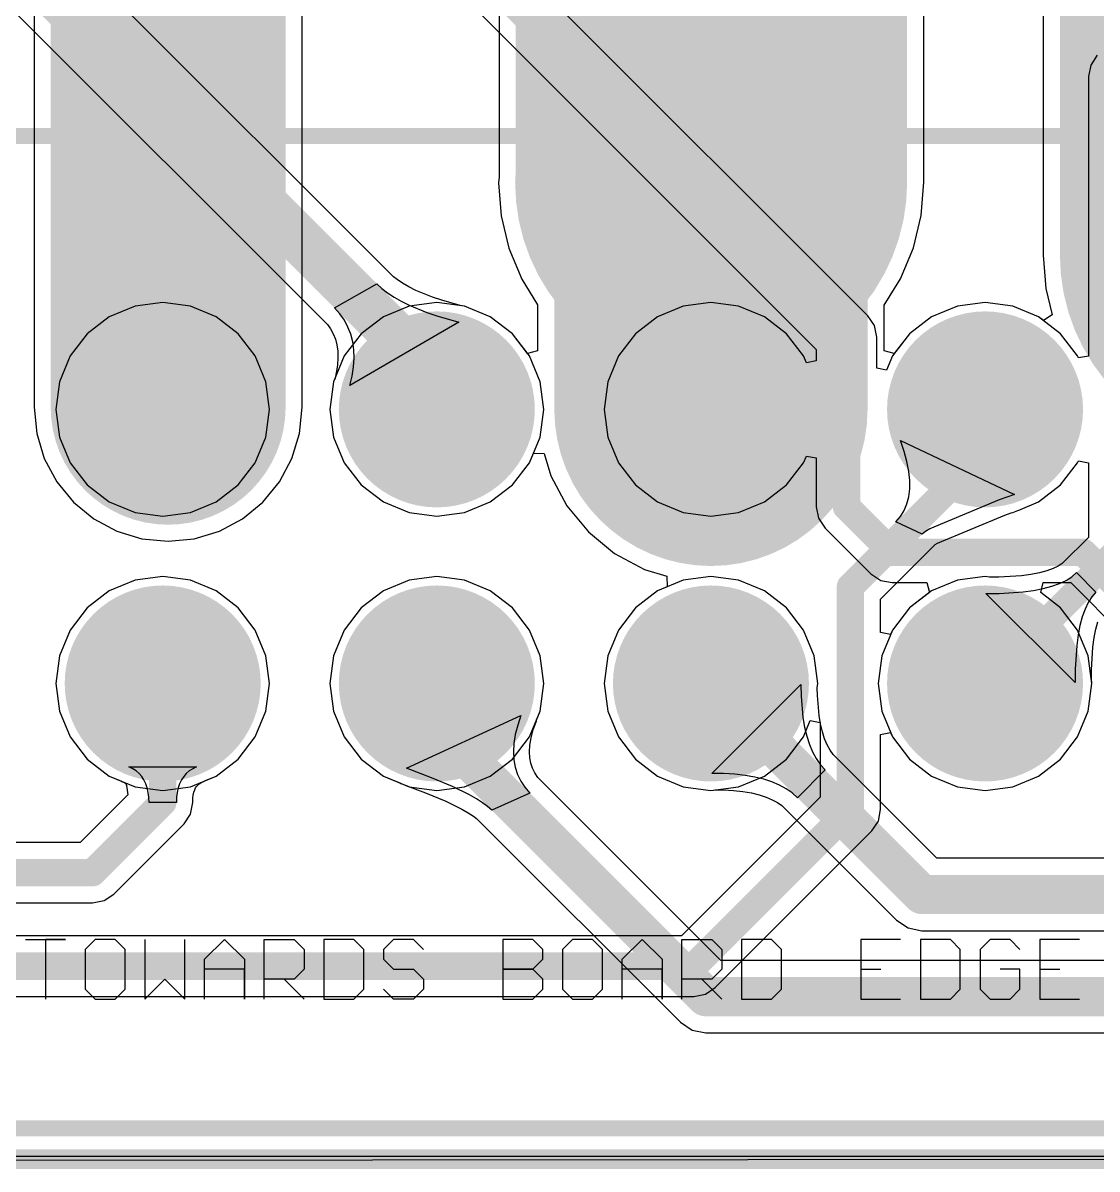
# Model space of a CAD drawing. Header units: millimetres. Extents: x 0.26 to 7.33, y 1.06 to 4.59.
# Drawn here: x 3.793 to 4.333, y 1.665 to 2.241 of the extents above; entities that cross this region are included whole.
import ezdxf

# ---------------------------------------------------------------- set-up
doc = ezdxf.new("R2010")
doc.units = ezdxf.units.MM
doc.header["$MEASUREMENT"] = 0
for name, color, linetype in [('BottomLayer', 5, 'Continuous'), ('BottomSolder', 6, 'Continuous'), ('Mechanical20', 56, 'Continuous'), ('MultiLayer', 9, 'Continuous'), ('PadHoleLayer', 156, 'Continuous'), ('TopLayer', 1, 'Continuous'), ('TopOverlay', 2, 'Continuous'), ('TopSolder', 216, 'Continuous')]:
    doc.layers.add(name, color=color, linetype=linetype)

# ---------------------------------------------------------------- blocks, each defined once
blk = doc.blocks.new('MX150_20_PIN_32')
at = {"layer": 'BottomLayer', "const_width": 0.0452756}
for points in [[(-0.2293306, 0.0688976, 1), (-0.184055, 0.0688976, 1)], [(-0.0915353, 0.0688976, 1), (-0.0462597, 0.0688976, 1)], [(0.04626, 0.0688976, 1), (0.0915356, 0.0688976, 1)], [(0.1840553, 0.0688976, 1), (0.2293309, 0.0688976, 1)], [(-0.2293306, -0.0688977, 1), (-0.184055, -0.0688977, 1)], [(-0.0915353, -0.0688977, 1), (-0.0462597, -0.0688977, 1)], [(0.04626, -0.0688977, 1), (0.0915356, -0.0688977, 1)], [(0.1840553, -0.0688977, 1), (0.2293309, -0.0688977, 1)]]:
    blk.add_lwpolyline(points, format="xyb", close=True, dxfattribs=at)
at = {"layer": 'BottomSolder', "const_width": 0.0492756}
for points in [[(-0.2313306, 0.0688976, 1), (-0.182055, 0.0688976, 1)], [(-0.0935353, 0.0688976, 1), (-0.0442597, 0.0688976, 1)], [(0.04426, 0.0688976, 1), (0.0935356, 0.0688976, 1)], [(0.1820553, 0.0688976, 1), (0.2313309, 0.0688976, 1)], [(-0.2313306, -0.0688977, 1), (-0.182055, -0.0688977, 1)], [(-0.0935353, -0.0688977, 1), (-0.0442597, -0.0688977, 1)], [(0.04426, -0.0688977, 1), (0.0935356, -0.0688977, 1)], [(0.1820553, -0.0688977, 1), (0.2313309, -0.0688977, 1)]]:
    blk.add_lwpolyline(points, format="xyb", close=True, dxfattribs=at)
at = {"layer": 'MultiLayer', "const_width": 0.0452756}
for points in [[(-0.2293306, 0.0688976, 1), (-0.184055, 0.0688976, 1)], [(-0.0915353, 0.0688976, 1), (-0.0462597, 0.0688976, 1)], [(0.04626, 0.0688976, 1), (0.0915356, 0.0688976, 1)], [(0.1840553, 0.0688976, 1), (0.2293309, 0.0688976, 1)], [(-0.2293306, -0.0688977, 1), (-0.184055, -0.0688977, 1)], [(-0.0915353, -0.0688977, 1), (-0.0462597, -0.0688977, 1)], [(0.04626, -0.0688977, 1), (0.0915356, -0.0688977, 1)], [(0.1840553, -0.0688977, 1), (0.2293309, -0.0688977, 1)]]:
    blk.add_lwpolyline(points, format="xyb", close=True, dxfattribs=at)
at = {"layer": 'PadHoleLayer', "const_width": 0.031496}
for points in [[(-0.2224408, 0.0688976, 1), (-0.1909448, 0.0688976, 1)], [(-0.0846455, 0.0688976, 1), (-0.0531495, 0.0688976, 1)], [(0.0531498, 0.0688976, 1), (0.0846458, 0.0688976, 1)], [(0.1909451, 0.0688976, 1), (0.2224411, 0.0688976, 1)], [(-0.2224408, -0.0688977, 1), (-0.1909448, -0.0688977, 1)], [(-0.0846455, -0.0688977, 1), (-0.0531495, -0.0688977, 1)], [(0.0531498, -0.0688977, 1), (0.0846458, -0.0688977, 1)], [(0.1909451, -0.0688977, 1), (0.2224411, -0.0688977, 1)]]:
    blk.add_lwpolyline(points, format="xyb", close=True, dxfattribs=at)
at = {"layer": 'TopLayer', "const_width": 0.0452756}
for points in [[(-0.2293306, 0.0688976, 1), (-0.184055, 0.0688976, 1)], [(-0.0915353, 0.0688976, 1), (-0.0462597, 0.0688976, 1)], [(0.04626, 0.0688976, 1), (0.0915356, 0.0688976, 1)], [(0.1840553, 0.0688976, 1), (0.2293309, 0.0688976, 1)], [(-0.2293306, -0.0688977, 1), (-0.184055, -0.0688977, 1)], [(-0.0915353, -0.0688977, 1), (-0.0462597, -0.0688977, 1)], [(0.04626, -0.0688977, 1), (0.0915356, -0.0688977, 1)], [(0.1840553, -0.0688977, 1), (0.2293309, -0.0688977, 1)]]:
    blk.add_lwpolyline(points, format="xyb", close=True, dxfattribs=at)
at = {"layer": 'TopOverlay'}
for p, q in [((-0.2755905, -0.1975688), (-0.255597, -0.1975688)), ((-0.255597, -0.1975688), (-0.2655937, -0.1975688)), ((-0.2655937, -0.1975688), (-0.2655937, -0.2275591)), ((-0.2406018, -0.1975688), (-0.2456002, -0.2025672)), ((-0.230605, -0.1975688), (-0.2406018, -0.1975688)), ((-0.2256067, -0.2025672), (-0.230605, -0.1975688)), ((-0.2156099, -0.1975688), (-0.2156099, -0.2275591)), ((-0.1956164, -0.2275591), (-0.1956164, -0.1975688)), ((-0.1856196, -0.2075656), (-0.1756228, -0.1975688)), ((-0.1756228, -0.1975688), (-0.1656261, -0.2075656)), ((-0.1556293, -0.2275591), (-0.1556293, -0.1975688)), ((-0.1556293, -0.1975688), (-0.1406341, -0.1975688)), ((-0.1406341, -0.1975688), (-0.1356358, -0.2025672)), ((-0.125639, -0.1975688), (-0.125639, -0.2275591)), ((-0.1106438, -0.1975688), (-0.125639, -0.1975688)), ((-0.1056455, -0.2025672), (-0.1106438, -0.1975688)), ((-0.0906503, -0.1975688), (-0.0956487, -0.2025672)), ((-0.0806535, -0.1975688), (-0.0906503, -0.1975688)), ((-0.0756552, -0.2025672), (-0.0806535, -0.1975688)), ((-0.0356681, -0.1975688), (-0.0356681, -0.2275591)), ((-0.0206729, -0.1975688), (-0.0356681, -0.1975688)), ((-0.0156746, -0.2025672), (-0.0206729, -0.1975688)), ((-0.0006794, -0.1975688), (-0.0056778, -0.2025672)), ((0.0093174, -0.1975688), (-0.0006794, -0.1975688)), ((0.0143157, -0.2025672), (0.0093174, -0.1975688)), ((0.0243125, -0.2075656), (0.0343093, -0.1975688)), ((0.0343093, -0.1975688), (0.044306, -0.2075656)), ((0.0543028, -0.2275591), (0.0543028, -0.1975688)), ((0.0543028, -0.1975688), (0.069298, -0.1975688)), ((0.069298, -0.1975688), (0.0742963, -0.2025672)), ((0.0842931, -0.1975688), (0.0842931, -0.2275591)), ((0.0992883, -0.1975688), (0.0842931, -0.1975688)), ((0.1042866, -0.2025672), (0.0992883, -0.1975688)), ((0.1642672, -0.1975688), (0.1442737, -0.1975688)), ((0.1442737, -0.1975688), (0.1442737, -0.2275591)), ((0.174264, -0.1975688), (0.174264, -0.2275591)), ((0.1892592, -0.1975688), (0.174264, -0.1975688)), ((0.1942575, -0.2025672), (0.1892592, -0.1975688)), ((0.2092527, -0.1975688), (0.2042543, -0.2025672)), ((0.2192495, -0.1975688), (0.2092527, -0.1975688)), ((0.2242478, -0.2025672), (0.2192495, -0.1975688)), ((0.2542381, -0.1975688), (0.2342446, -0.1975688)), ((0.2342446, -0.1975688), (0.2342446, -0.2275591)), ((-0.2456002, -0.2025672), (-0.2456002, -0.2225607)), ((-0.2256067, -0.2225607), (-0.2256067, -0.2025672)), ((-0.1356358, -0.2025672), (-0.1356358, -0.2125639)), ((-0.1056455, -0.2225607), (-0.1056455, -0.2025672)), ((-0.0956487, -0.2025672), (-0.0956487, -0.2075656)), ((-0.0156746, -0.2075656), (-0.0156746, -0.2025672)), ((-0.0056778, -0.2025672), (-0.0056778, -0.2225607)), ((0.0143157, -0.2225607), (0.0143157, -0.2025672)), ((0.0742963, -0.2025672), (0.0742963, -0.2125639)), ((0.1042866, -0.2225607), (0.1042866, -0.2025672)), ((0.1942575, -0.2225607), (0.1942575, -0.2025672)), ((0.2042543, -0.2025672), (0.2042543, -0.2225607)), ((-0.1856196, -0.2275591), (-0.1856196, -0.2075656)), ((-0.1656261, -0.2125639), (-0.1856196, -0.2125639)), ((-0.1656261, -0.2075656), (-0.1656261, -0.2275591)), ((-0.1656261, -0.2275591), (-0.1656261, -0.2125639)), ((-0.1356358, -0.2125639), (-0.1406341, -0.2175623)), ((-0.0956487, -0.2075656), (-0.0906503, -0.2125639)), ((-0.0906503, -0.2125639), (-0.0806535, -0.2125639)), ((-0.0806535, -0.2125639), (-0.0756552, -0.2175623)), ((-0.0206729, -0.2125639), (-0.0356681, -0.2125639)), ((-0.0356681, -0.2125639), (-0.0206729, -0.2125639)), ((-0.0206729, -0.2125639), (-0.0156746, -0.2075656)), ((-0.0156746, -0.2175623), (-0.0206729, -0.2125639)), ((0.0243125, -0.2275591), (0.0243125, -0.2075656)), ((0.044306, -0.2125639), (0.0243125, -0.2125639)), ((0.044306, -0.2075656), (0.044306, -0.2275591)), ((0.044306, -0.2275591), (0.044306, -0.2125639)), ((0.0742963, -0.2125639), (0.069298, -0.2175623)), ((0.1442737, -0.2125639), (0.1542705, -0.2125639)), ((0.2242478, -0.2125639), (0.2142511, -0.2125639)), ((0.2242478, -0.2225607), (0.2242478, -0.2125639)), ((0.2342446, -0.2125639), (0.2442414, -0.2125639)), ((-0.2156099, -0.2275591), (-0.2056131, -0.2175623)), ((-0.2056131, -0.2175623), (-0.1956164, -0.2275591)), ((-0.1406341, -0.2175623), (-0.1556293, -0.2175623)), ((-0.1456325, -0.2175623), (-0.1356358, -0.2275591)), ((-0.0756552, -0.2175623), (-0.0756552, -0.2225607)), ((-0.0156746, -0.2225607), (-0.0156746, -0.2175623)), ((0.069298, -0.2175623), (0.0543028, -0.2175623)), ((0.0642996, -0.2175623), (0.0742963, -0.2275591)), ((-0.2456002, -0.2225607), (-0.2406018, -0.2275591)), ((-0.230605, -0.2275591), (-0.2256067, -0.2225607)), ((-0.1106438, -0.2275591), (-0.1056455, -0.2225607)), ((-0.0906503, -0.2275591), (-0.0956487, -0.2225607)), ((-0.0756552, -0.2225607), (-0.0806535, -0.2275591)), ((-0.0206729, -0.2275591), (-0.0156746, -0.2225607)), ((-0.0056778, -0.2225607), (-0.0006794, -0.2275591)), ((0.0093174, -0.2275591), (0.0143157, -0.2225607)), ((0.0992883, -0.2275591), (0.1042866, -0.2225607)), ((0.1892592, -0.2275591), (0.1942575, -0.2225607)), ((0.2042543, -0.2225607), (0.2092527, -0.2275591)), ((0.2192495, -0.2275591), (0.2242478, -0.2225607)), ((-0.2406018, -0.2275591), (-0.230605, -0.2275591)), ((-0.125639, -0.2275591), (-0.1106438, -0.2275591)), ((-0.0806535, -0.2275591), (-0.0906503, -0.2275591)), ((-0.0356681, -0.2275591), (-0.0206729, -0.2275591)), ((-0.0006794, -0.2275591), (0.0093174, -0.2275591)), ((0.0842931, -0.2275591), (0.0992883, -0.2275591)), ((0.1442737, -0.2275591), (0.1642672, -0.2275591)), ((0.174264, -0.2275591), (0.1892592, -0.2275591)), ((0.2092527, -0.2275591), (0.2192495, -0.2275591)), ((0.2342446, -0.2275591), (0.2542381, -0.2275591))]:
    blk.add_line(p, q, dxfattribs=at)
at = {"layer": 'TopOverlay', "const_width": 0.008}
for points in [[(-1.0862205, 0.2062992), (1.0877953, 0.2062992)], [(-1.0862205, -0.2925197), (1.0877953, -0.2925197)]]:
    blk.add_lwpolyline(points, dxfattribs=at)
at = {"layer": 'TopSolder', "const_width": 0.0492756}
for points in [[(-0.2313306, 0.0688976, 1), (-0.182055, 0.0688976, 1)], [(-0.0935353, 0.0688976, 1), (-0.0442597, 0.0688976, 1)], [(0.04426, 0.0688976, 1), (0.0935356, 0.0688976, 1)], [(0.1820553, 0.0688976, 1), (0.2313309, 0.0688976, 1)], [(-0.2313306, -0.0688977, 1), (-0.182055, -0.0688977, 1)], [(-0.0935353, -0.0688977, 1), (-0.0442597, -0.0688977, 1)], [(0.04426, -0.0688977, 1), (0.0935356, -0.0688977, 1)], [(0.1820553, -0.0688977, 1), (0.2313309, -0.0688977, 1)]]:
    blk.add_lwpolyline(points, format="xyb", close=True, dxfattribs=at)

msp = doc.modelspace()

# ---------------------------------------------------------------- linework, layer by layer
at = {"layer": 'BottomLayer'}
for p, q in [((4.3059526, 2.7025824), (4.3059526, 2.1244663)), ((4.2177349, 2.0940341), (3.7661814, 2.5455876)), ((3.7402651, 2.5285643), (4.1918186, 2.0770108)), ((3.9793147, 2.113523), (3.7125548, 2.3802829)), ((3.6899052, 2.3458009), (3.9460905, 2.0896156)), ((4.3059526, 2.1244663), (4.3072669, 2.1077662)), ((3.9496305, 2.0979381), (3.9709062, 2.110069)), ((3.9709062, 2.110069), (3.9734466, 2.1077485)), ((3.9810858, 2.1121559), (3.9793147, 2.113523)), ((3.98386, 2.1103221), (3.9810858, 2.1121559)), ((3.9870248, 2.1085123), (3.98386, 2.1103221)), ((3.9734466, 2.1077485), (3.9763388, 2.1055161)), ((3.9763388, 2.1055161), (3.9795826, 2.1033719)), ((3.9795826, 2.1033719), (3.9831782, 2.1013158)), ((3.9904981, 2.1067807), (3.9870248, 2.1085123)), ((3.9989395, 2.1033178), (3.9904981, 2.1067807)), ((4.0035092, 2.1017617), (3.9989395, 2.1033178)), ((4.3072669, 2.1077662), (4.3104657, 2.0944423)), ((3.8493642, 2.0988335), (3.8364042, 2.0934653)), ((3.8632719, 2.1006645), (3.8493642, 2.0988335)), ((3.8771796, 2.0988335), (3.8632719, 2.1006645)), ((3.8901396, 2.0934653), (3.8771796, 2.0988335)), ((3.952316, 2.0949397), (3.9496305, 2.0979381)), ((3.9831782, 2.1013158), (3.9871254, 2.0993479)), ((3.9871254, 2.0993479), (3.996075, 2.0956766)), ((4.0128131, 2.0991181), (4.0035092, 2.1017617)), ((4.0149749, 2.0988335), (4.0128131, 2.0991181)), ((4.0279348, 2.0934653), (4.0149749, 2.0988335)), ((4.1249548, 2.0988335), (4.1119948, 2.0934653)), ((4.1388625, 2.1006645), (4.1249548, 2.0988335)), ((4.1527702, 2.0988335), (4.1388625, 2.1006645)), ((4.1657302, 2.0934653), (4.1527702, 2.0988335)), ((4.2627501, 2.0988335), (4.2497902, 2.0934653)), ((4.2766578, 2.1006645), (4.2627501, 2.0988335)), ((4.2905655, 2.0988335), (4.2766578, 2.1006645)), ((4.3035254, 2.0934653), (4.2905655, 2.0988335)), ((3.8364042, 2.0934653), (3.8252753, 2.0849258)), ((3.9012685, 2.0849258), (3.8901396, 2.0934653)), ((3.9545772, 2.0917395), (3.952316, 2.0949397)), ((3.9564143, 2.0883376), (3.9545772, 2.0917395)), ((3.996075, 2.0956766), (4.0010774, 2.0939731)), ((4.0010774, 2.0939731), (4.0121372, 2.0908306)), ((4.0390638, 2.0849258), (4.0279348, 2.0934653)), ((4.1119948, 2.0934653), (4.1008659, 2.0849258)), ((4.1768591, 2.0849258), (4.1657302, 2.0934653)), ((4.2210258, 2.0891089), (4.2177349, 2.0940341)), ((4.2497902, 2.0934653), (4.2386612, 2.0849258)), ((4.3060172, 2.0915533), (4.3035254, 2.0934653)), ((4.3104657, 2.0944423), (4.3060172, 2.0915533)), ((3.9460905, 2.0896156), (3.9476331, 2.0874325)), ((3.9476331, 2.0874325), (3.9490014, 2.0848985)), ((3.9578271, 2.0847339), (3.9564143, 2.0883376)), ((4.0121372, 2.0908306), (3.957396, 2.058875)), ((4.2221815, 2.0832992), (4.2210258, 2.0891089)), ((3.8252753, 2.0849258), (3.8167358, 2.0737968)), ((3.909808, 2.0737968), (3.9012685, 2.0849258)), ((3.9490014, 2.0848985), (3.9500552, 2.0822104)), ((3.9500552, 2.0822104), (3.9508038, 2.079329)), ((3.9588158, 2.0809284), (3.9578271, 2.0847339)), ((3.9593802, 2.0769213), (3.9588158, 2.0809284)), ((4.0476033, 2.0737968), (4.0390638, 2.0849258)), ((4.1008659, 2.0849258), (4.0923264, 2.0737968)), ((4.1853986, 2.0737968), (4.1768591, 2.0849258)), ((4.2221814, 2.0832987), (4.2221815, 2.0832992)), ((4.2221814, 2.067693), (4.2221814, 2.0832987)), ((4.2386612, 2.0849258), (4.2301217, 2.0737968)), ((3.9508038, 2.079329), (3.9512425, 2.0762147)), ((3.9512425, 2.0762147), (3.9513551, 2.0728381)), ((3.9595205, 2.0727123), (3.9593802, 2.0769213)), ((4.1918186, 2.0770108), (4.1918186, 2.0713633)), ((3.8167358, 2.0737968), (3.8113676, 2.0608369)), ((3.9151762, 2.0608369), (3.909808, 2.0737968)), ((3.9511198, 2.0691847), (3.9505148, 2.065244)), ((3.9513551, 2.0728381), (3.9511198, 2.0691847)), ((3.9592365, 2.0683017), (3.9595205, 2.0727123)), ((4.0529715, 2.0608369), (4.0476033, 2.0737968)), ((4.0923264, 2.0737968), (4.0869582, 2.0608369)), ((4.1868186, 2.0703687), (4.1853986, 2.0737968)), ((4.1918186, 2.0713633), (4.1868186, 2.0703687)), ((4.2301217, 2.0737968), (4.2271814, 2.0666984)), ((3.9505148, 2.065244), (3.9498925, 2.0625982)), ((3.957396, 2.058875), (3.9585283, 2.0636892)), ((3.9585283, 2.0636892), (3.9592365, 2.0683017)), ((4.2271814, 2.0666984), (4.2221814, 2.067693)), ((3.8113676, 2.0608369), (3.8095366, 2.0469292)), ((3.9170072, 2.0469292), (3.9151762, 2.0608369)), ((3.9491629, 2.0608369), (3.9473319, 2.0469292)), ((3.9498925, 2.0625982), (3.9491629, 2.0608369)), ((4.0548025, 2.0469292), (4.0529715, 2.0608369)), ((4.0869582, 2.0608369), (4.0851272, 2.0469292)), ((3.8095366, 2.0469292), (3.8113676, 2.0330215)), ((3.9151762, 2.0330215), (3.9170072, 2.0469292)), ((3.9473319, 2.0469292), (3.9491629, 2.0330215)), ((4.0529715, 2.0330215), (4.0548025, 2.0469292)), ((4.0851272, 2.0469292), (4.0869582, 2.0330215)), ((3.8113676, 2.0330215), (3.8167358, 2.0200616)), ((3.909808, 2.0200616), (3.9151762, 2.0330215)), ((3.9491629, 2.0330215), (3.9545311, 2.0200616)), ((4.0476033, 2.0200616), (4.0529715, 2.0330215)), ((4.0869582, 2.0330215), (4.0923264, 2.0200616)), ((4.1853986, 2.0200616), (4.1868186, 2.0234897)), ((4.1868186, 2.0234897), (4.1918186, 2.0224951)), ((3.8167358, 2.0200616), (3.8252753, 2.0089326)), ((3.9012685, 2.0089326), (3.909808, 2.0200616)), ((3.9545311, 2.0200616), (3.9630706, 2.0089326)), ((4.0390638, 2.0089326), (4.0476033, 2.0200616)), ((4.0923264, 2.0200616), (4.1008659, 2.0089326)), ((4.1768591, 2.0089326), (4.1853986, 2.0200616)), ((4.1918186, 2.0224951), (4.1918186, 1.998)), ((3.8252753, 2.0089326), (3.8364042, 2.0003931)), ((3.8901396, 2.0003931), (3.9012685, 2.0089326)), ((3.9630706, 2.0089326), (3.9741996, 2.0003931)), ((4.0279348, 2.0003931), (4.0390638, 2.0089326)), ((4.1008659, 2.0089326), (4.1119948, 2.0003931)), ((4.1657302, 2.0003931), (4.1768591, 2.0089326)), ((3.8364042, 2.0003931), (3.8493642, 1.9950249)), ((3.8771796, 1.9950249), (3.8901396, 2.0003931)), ((3.9741996, 2.0003931), (3.9871595, 1.9950249)), ((4.0149749, 1.9950249), (4.0279348, 2.0003931)), ((4.1119948, 2.0003931), (4.1249548, 1.9950249)), ((4.1527702, 1.9950249), (4.1657302, 2.0003931)), ((3.8493642, 1.9950249), (3.8632719, 1.9931939)), ((3.8632719, 1.9931939), (3.8771796, 1.9950249)), ((3.9871595, 1.9950249), (4.0010672, 1.9931939)), ((4.0010672, 1.9931939), (4.0149749, 1.9950249)), ((4.1249548, 1.9950249), (4.1388625, 1.9931939)), ((4.1388625, 1.9931939), (4.1527702, 1.9950249)), ((4.1918186, 1.998), (4.1929742, 1.9921903)), ((4.1929742, 1.9921903), (4.1962651, 1.9872651)), ((4.1962651, 1.9872651), (4.2192651, 1.9642651)), ((3.8493642, 1.9610382), (3.8364042, 1.95567)), ((3.8632719, 1.9628692), (3.8493642, 1.9610382)), ((3.8771796, 1.9610382), (3.8632719, 1.9628692)), ((3.8901396, 1.95567), (3.8771796, 1.9610382)), ((3.9871595, 1.9610382), (3.9741996, 1.95567)), ((4.0010672, 1.9628692), (3.9871595, 1.9610382)), ((4.0149749, 1.9610382), (4.0010672, 1.9628692)), ((4.0279348, 1.95567), (4.0149749, 1.9610382)), ((4.1249548, 1.9610382), (4.1119948, 1.95567)), ((4.1388625, 1.9628692), (4.1249548, 1.9610382)), ((4.1527702, 1.9610382), (4.1388625, 1.9628692)), ((4.1657302, 1.95567), (4.1527702, 1.9610382)), ((4.2192651, 1.9642651), (4.2241903, 1.9609742)), ((4.2241903, 1.9609742), (4.23, 1.9598186)), ((4.23, 1.9598186), (4.2474249, 1.9598186)), ((4.2474249, 1.9598186), (4.2486806, 1.9548186)), ((4.304635, 1.9548186), (4.3058907, 1.9598186)), ((4.3058907, 1.9598186), (4.3197116, 1.9598186)), ((4.3197116, 1.9598186), (4.3457726, 1.9337576)), ((3.8364042, 1.95567), (3.8252753, 1.9471305)), ((3.9012685, 1.9471305), (3.8901396, 1.95567)), ((3.9741996, 1.95567), (3.9630706, 1.9471305)), ((4.0390638, 1.9471305), (4.0279348, 1.95567)), ((4.1119948, 1.95567), (4.1008659, 1.9471305)), ((4.1768591, 1.9471305), (4.1657302, 1.95567)), ((4.2486806, 1.9548186), (4.2386612, 1.9471305)), ((4.3146544, 1.9471305), (4.304635, 1.9548186)), ((3.8252753, 1.9471305), (3.8167358, 1.9360016)), ((3.909808, 1.9360016), (3.9012685, 1.9471305)), ((3.9630706, 1.9471305), (3.9545311, 1.9360016)), ((4.0476033, 1.9360016), (4.0390638, 1.9471305)), ((4.1008659, 1.9471305), (4.0923264, 1.9360016)), ((4.1853986, 1.9360016), (4.1768591, 1.9471305)), ((4.2386612, 1.9471305), (4.2301217, 1.9360016)), ((4.3231939, 1.9360016), (4.3146544, 1.9471305)), ((3.8167358, 1.9360016), (3.8113676, 1.9230416)), ((3.9151762, 1.9230416), (3.909808, 1.9360016)), ((3.9545311, 1.9360016), (3.9491629, 1.9230416)), ((4.0529715, 1.9230416), (4.0476033, 1.9360016)), ((4.0923264, 1.9360016), (4.0869582, 1.9230416)), ((4.1907668, 1.9230416), (4.1853986, 1.9360016)), ((4.2301217, 1.9360016), (4.2247535, 1.9230416)), ((4.3285621, 1.9230416), (4.3231939, 1.9360016)), ((3.8113676, 1.9230416), (3.8095366, 1.9091339)), ((3.9170072, 1.9091339), (3.9151762, 1.9230416)), ((3.9491629, 1.9230416), (3.9473319, 1.9091339)), ((4.0548025, 1.9091339), (4.0529715, 1.9230416)), ((4.0869582, 1.9230416), (4.0851272, 1.9091339)), ((4.1925978, 1.9091339), (4.1907668, 1.9230416)), ((4.2247535, 1.9230416), (4.2229225, 1.9091339)), ((4.3303931, 1.9091339), (4.3285621, 1.9230416)), ((3.8095366, 1.9091339), (3.8113676, 1.8952262)), ((3.9151762, 1.8952262), (3.9170072, 1.9091339)), ((3.9473319, 1.9091339), (3.9491629, 1.8952262)), ((4.0529715, 1.8952262), (4.0548025, 1.9091339)), ((4.0851272, 1.9091339), (4.0869582, 1.8952262)), ((4.1393153, 1.8638606), (4.1841358, 1.9086811)), ((4.1841358, 1.9086811), (4.1842022, 1.9027435)), ((4.1923122, 1.9069647), (4.1925978, 1.9091339)), ((4.2229225, 1.9091339), (4.2247535, 1.8952262)), ((4.3285621, 1.8952262), (4.3303931, 1.9091339)), ((4.1842022, 1.9027435), (4.1851003, 1.8919571)), ((4.1923551, 1.9031282), (4.1923122, 1.9069647)), ((4.1931995, 1.8929866), (4.1923551, 1.9031282)), ((3.8113676, 1.8952262), (3.8167358, 1.8822662)), ((3.909808, 1.8822662), (3.9151762, 1.8952262)), ((3.9491629, 1.8952262), (3.9545311, 1.8822662)), ((3.9857941, 1.8665122), (4.043375, 1.8930114)), ((4.043375, 1.8930114), (4.0417082, 1.8881295)), ((4.0495298, 1.885794), (4.0510942, 1.8903759)), ((4.0510942, 1.8903759), (4.0511568, 1.8908451)), ((4.0511568, 1.8908451), (4.0529715, 1.8952262)), ((4.0869582, 1.8952262), (4.0923264, 1.8822662)), ((4.1851003, 1.8919571), (4.185932, 1.8871082)), ((4.1939246, 1.8887594), (4.1931995, 1.8929866)), ((4.2247535, 1.8952262), (4.2301217, 1.8822662)), ((4.3231939, 1.8822662), (4.3285621, 1.8952262)), ((4.0417082, 1.8881295), (4.0405119, 1.8834664)), ((4.0485035, 1.8817933), (4.0495298, 1.885794)), ((4.185932, 1.8871082), (4.1870189, 1.8826222)), ((4.1948722, 1.8848485), (4.1939246, 1.8887594)), ((4.1960071, 1.8813617), (4.1948722, 1.8848485)), ((3.8167358, 1.8822662), (3.8252753, 1.8711373)), ((3.9012685, 1.8711373), (3.909808, 1.8822662)), ((3.9545311, 1.8822662), (3.9630706, 1.8711373)), ((4.0397861, 1.8790221), (4.0395309, 1.8747966)), ((4.0405119, 1.8834664), (4.0397861, 1.8790221)), ((4.047903, 1.8781164), (4.0485035, 1.8817933)), ((4.0923264, 1.8822662), (4.1008659, 1.8711373)), ((4.1870189, 1.8826222), (4.1883609, 1.8784991)), ((4.1883609, 1.8784991), (4.189958, 1.8747389)), ((4.1973103, 1.8782933), (4.1960071, 1.8813617)), ((4.2301217, 1.8822662), (4.2386612, 1.8711373)), ((4.3146544, 1.8711373), (4.3231939, 1.8822662)), ((4.0395309, 1.8747966), (4.0397463, 1.8707899)), ((4.0477008, 1.874769), (4.047903, 1.8781164)), ((4.0478637, 1.8717392), (4.0477008, 1.874769)), ((4.189958, 1.8747389), (4.1918102, 1.8713416)), ((4.1987608, 1.8756329), (4.1973103, 1.8782933)), ((4.2002831, 1.8734409), (4.1987608, 1.8756329)), ((4.2524812, 1.8212428), (4.2002831, 1.8734409)), ((3.8252753, 1.8711373), (3.8364042, 1.8625978)), ((3.8481787, 1.8662597), (3.8462544, 1.8671781)), ((3.8462544, 1.8671781), (3.8802894, 1.8671781)), ((3.8802894, 1.8671781), (3.8783651, 1.8662597)), ((3.8901396, 1.8625978), (3.9012685, 1.8711373)), ((3.9630706, 1.8711373), (3.9741996, 1.8625978)), ((4.0397463, 1.8707899), (4.0404321, 1.867002)), ((4.0404321, 1.867002), (4.0415885, 1.8634329)), ((4.0483606, 1.8689949), (4.0478637, 1.8717392)), ((4.0491733, 1.8664864), (4.0483606, 1.8689949)), ((4.1008659, 1.8711373), (4.1119948, 1.8625978)), ((4.1918102, 1.8713416), (4.1939176, 1.8683072)), ((4.1939176, 1.8683072), (4.19628, 1.8656357)), ((4.2386612, 1.8711373), (4.2497902, 1.8625978)), ((4.3035254, 1.8625978), (4.3146544, 1.8711373)), ((3.8364042, 1.8625978), (3.842272, 1.8601673)), ((3.8499004, 1.8651474), (3.8481787, 1.8662597)), ((3.8514196, 1.8638413), (3.8499004, 1.8651474)), ((3.8527362, 1.8623414), (3.8514196, 1.8638413)), ((3.8538502, 1.8606477), (3.8527362, 1.8623414)), ((3.8738076, 1.8623414), (3.8726936, 1.8606477)), ((3.8751242, 1.8638413), (3.8738076, 1.8623414)), ((3.8766434, 1.8651474), (3.8751242, 1.8638413)), ((3.8783651, 1.8662597), (3.8766434, 1.8651474)), ((3.8842719, 1.8601673), (3.8901396, 1.8625978)), ((3.9741996, 1.8625978), (3.9824049, 1.859199)), ((3.9983674, 1.8617777), (3.9857941, 1.8665122)), ((4.0089396, 1.8573023), (3.9983674, 1.8617777)), ((4.0415885, 1.8634329), (4.0432155, 1.8600826)), ((4.0503067, 1.8641526), (4.0491733, 1.8664864)), ((4.0517887, 1.8619399), (4.0503067, 1.8641526)), ((4.0517963, 1.8619313), (4.0517887, 1.8619399)), ((4.143882, 1.7698456), (4.0517963, 1.8619313)), ((4.1119948, 1.8625978), (4.1249548, 1.8572296)), ((4.1452529, 1.8637942), (4.1393153, 1.8638606)), ((4.1508276, 1.8634727), (4.1452529, 1.8637942)), ((4.1560393, 1.8628961), (4.1508276, 1.8634727)), ((4.1608882, 1.8620644), (4.1560393, 1.8628961)), ((4.1653742, 1.8609775), (4.1608882, 1.8620644)), ((4.19628, 1.8656357), (4.1823607, 1.8517164)), ((4.2497902, 1.8625978), (4.2627501, 1.8572296)), ((4.2905655, 1.8572296), (4.3035254, 1.8625978)), ((3.842272, 1.8601673), (3.8427411, 1.8598168)), ((3.8427411, 1.8598168), (3.8441926, 1.859124)), ((3.8441926, 1.859124), (3.8447134, 1.8587876)), ((3.8447134, 1.8587876), (3.8450988, 1.8578593)), ((3.8450988, 1.8578593), (3.8456903, 1.8531601)), ((3.8547617, 1.8587601), (3.8538502, 1.8606477)), ((3.8554707, 1.8566788), (3.8547617, 1.8587601)), ((3.855977, 1.8544036), (3.8554707, 1.8566788)), ((3.8710731, 1.8566788), (3.8705668, 1.8544036)), ((3.8717821, 1.8587601), (3.8710731, 1.8566788)), ((3.8726936, 1.8606477), (3.8717821, 1.8587601)), ((3.878938, 1.8544711), (3.8793431, 1.8556603)), ((3.8793431, 1.8556603), (3.8798044, 1.8566154)), ((3.8798044, 1.8566154), (3.8803115, 1.8573864)), ((3.8803115, 1.8573864), (3.8808764, 1.8580299)), ((3.8808764, 1.8580299), (3.8815376, 1.8585984)), ((3.8815376, 1.8585984), (3.8823514, 1.8591242)), ((3.8823514, 1.8591242), (3.8838027, 1.8598168)), ((3.8838027, 1.8598168), (3.8842719, 1.8601673)), ((3.9824049, 1.859199), (3.9829197, 1.8588788)), ((3.9829197, 1.8588788), (3.985761, 1.8578089)), ((3.985761, 1.8578089), (3.9871595, 1.8572296)), ((3.9871595, 1.8572296), (3.9873745, 1.8572013)), ((3.9873745, 1.8572013), (3.9953403, 1.8542017)), ((4.0175107, 1.853086), (4.0089396, 1.8573023)), ((4.0432155, 1.8600826), (4.0453129, 1.8569511)), ((4.0453129, 1.8569511), (4.0478809, 1.8540385)), ((4.1249548, 1.8572296), (4.1388625, 1.8553986)), ((4.1388625, 1.8553986), (4.1410317, 1.8556842)), ((4.1410317, 1.8556842), (4.1449718, 1.8556401)), ((4.1449718, 1.8556401), (4.1501449, 1.8553418)), ((4.1694973, 1.8596355), (4.1653742, 1.8609775)), ((4.1732575, 1.8580384), (4.1694973, 1.8596355)), ((4.1766548, 1.8561862), (4.1732575, 1.8580384)), ((4.1796892, 1.8540788), (4.1766548, 1.8561862)), ((4.2627501, 1.8572296), (4.2766578, 1.8553986)), ((4.2766578, 1.8553986), (4.2905655, 1.8572296)), ((3.8456903, 1.8531601), (3.8217116, 1.8291814)), ((3.8562809, 1.8519347), (3.855977, 1.8544036)), ((3.8563822, 1.8492719), (3.8562809, 1.8519347)), ((3.8702629, 1.8519347), (3.8701616, 1.8492719)), ((3.8705668, 1.8544036), (3.8702629, 1.8519347)), ((3.8784533, 1.8517084), (3.8786143, 1.8530166)), ((3.8784533, 1.8492719), (3.8784533, 1.8517084)), ((3.8786143, 1.8530166), (3.878938, 1.8544711)), ((3.9953403, 1.8542017), (4.0055463, 1.8498813)), ((4.0055463, 1.8498813), (4.0136913, 1.8458746)), ((4.0210459, 1.851075), (4.0175107, 1.853086)), ((4.0240809, 1.8491288), (4.0210459, 1.851075)), ((4.0478809, 1.8540385), (4.02865, 1.8454306)), ((4.1501449, 1.8553418), (4.1548998, 1.8548157)), ((4.1548998, 1.8548157), (4.159237, 1.8540718)), ((4.159237, 1.8540718), (4.1631479, 1.8531242)), ((4.1631479, 1.8531242), (4.1666351, 1.8519892)), ((4.1666351, 1.8519892), (4.169703, 1.8506861)), ((4.169703, 1.8506861), (4.1723635, 1.8492356)), ((4.1823607, 1.8517164), (4.1796892, 1.8540788)), ((3.8701616, 1.8492719), (3.8563822, 1.8492719)), ((3.8772977, 1.8434622), (3.8784533, 1.8492719)), ((4.0136913, 1.8458746), (4.0168263, 1.8440912)), ((4.0168263, 1.8440912), (4.0194426, 1.8424135)), ((4.0266155, 1.8472473), (4.0240809, 1.8491288)), ((4.02865, 1.8454306), (4.0266155, 1.8472473)), ((4.1723635, 1.8492356), (4.1745555, 1.8477133)), ((4.1745555, 1.8477133), (4.2320819, 1.7901869)), ((3.8387349, 1.8032651), (3.8740068, 1.838537)), ((3.8740068, 1.838537), (3.8772977, 1.8434622)), ((4.0194426, 1.8424135), (4.0210582, 1.8412142)), ((4.0210582, 1.8412142), (4.1234827, 1.7387897)), ((3.8217116, 1.8291814), (3.0972883, 1.8291814)), ((4.7115154, 1.8212428), (4.2524812, 1.8212428)), ((3.0910005, 1.7988186), (3.828, 1.7988186)), ((3.828, 1.7988186), (3.8338097, 1.7999742)), ((3.8338097, 1.7999742), (3.8387349, 1.8032651)), ((4.2320819, 1.7901869), (4.2379839, 1.7862434)), ((4.2379839, 1.7862434), (4.2449457, 1.7848585)), ((4.2449457, 1.7848585), (4.2449462, 1.7848586)), ((4.2449462, 1.7848586), (6.2013844, 1.7848588)), ((6.7331685, 1.7698456), (4.143882, 1.7698456)), ((4.1234827, 1.7387897), (4.1293847, 1.7348462)), ((4.1293847, 1.7348462), (4.1363465, 1.7334613)), ((4.1363465, 1.7334613), (4.136347, 1.7334614)), ((4.136347, 1.7334614), (6.7407035, 1.7334614)), ((7.3249996, 1.6724951), (0.2775371, 1.6663023))]:
    msp.add_line(p, q, dxfattribs=at)
for points, const_width in [([(4.4127069, 2.1244663), (4.4127069, 2.7025824)], 0.1968504), ([(3.751, 2.5392992), (4.207, 2.0832992)], 0.0137795), ([(3.6982719, 2.366), (3.9936359, 2.070636)], 0.023622), ([(4.207, 1.998), (4.207, 2.0832992)], 0.0137795), ([(4.207, 1.998), (4.23, 1.975)], 0.0137795), ([(4.23, 1.975), (4.326, 1.975)], 0.0137795), ([(4.326, 1.975), (4.3918661, 1.9091339)], 0.0137795), ([(4.1388625, 1.9091339), (4.2449457, 1.8030507)], 0.019685), ([(3.8632719, 1.8492719), (3.8632719, 1.9091339)], 0.0137795), ([(3.9993068, 1.8886932), (3.9993068, 1.9073067)], 0.019685), ([(3.9993068, 1.8886932), (4.1363465, 1.7516535)], 0.019685), ([(3.828, 1.814), (3.8632719, 1.8492719)], 0.0137795), ([(3.091, 1.814), (3.828, 1.814)], 0.0137795), ([(4.2449457, 1.8030507), (6.2013849, 1.8030509)], 0.019685), ([(4.1363465, 1.7516535), (6.740704, 1.7516535)], 0.019685)]:
    msp.add_lwpolyline(points, dxfattribs=dict(at, const_width=const_width))
for points, const_width in [([(4.3634943, 2.1244663, 1), (4.4619195, 2.1244663, 1)], 0.0984252), ([(4.2035551, 2.0832992, 1), (4.2104449, 2.0832992, 1)], 0.0068897), ([(4.2035551, 2.0832992, 1), (4.2104449, 2.0832992, 1)], 0.0068897), ([(3.9877304, 2.070636, 1), (3.9995414, 2.070636, 1)], 0.011811), ([(4.2035551, 1.998, 1), (4.2104449, 1.998, 1)], 0.0068897), ([(4.2035551, 1.998, 1), (4.2104449, 1.998, 1)], 0.0068897), ([(4.2265551, 1.975, 1), (4.2334449, 1.975, 1)], 0.0068897), ([(4.2265551, 1.975, 1), (4.2334449, 1.975, 1)], 0.0068897), ([(4.3225551, 1.975, 1), (4.3294449, 1.975, 1)], 0.0068897), ([(4.3225551, 1.975, 1), (4.3294449, 1.975, 1)], 0.0068897), ([(4.1339413, 1.9091339, 1), (4.1437837, 1.9091339, 1)], 0.0098425), ([(3.859827, 1.9091339, 1), (3.8667168, 1.9091339, 1)], 0.0068897), ([(3.9943856, 1.9073067, 1), (4.004228, 1.9073067, 1)], 0.0098425), ([(3.9943856, 1.8886932, 1), (4.004228, 1.8886932, 1)], 0.0098425), ([(3.9943856, 1.8886932, 1), (4.004228, 1.8886932, 1)], 0.0098425), ([(3.859827, 1.8492719, 1), (3.8667168, 1.8492719, 1)], 0.0068897), ([(3.859827, 1.8492719, 1), (3.8667168, 1.8492719, 1)], 0.0068897), ([(3.8245551, 1.814, 1), (3.8314449, 1.814, 1)], 0.0068897), ([(3.8245551, 1.814, 1), (3.8314449, 1.814, 1)], 0.0068897), ([(4.2400245, 1.8030507, 1), (4.2498669, 1.8030507, 1)], 0.0098425), ([(4.2400245, 1.8030507, 1), (4.2498669, 1.8030507, 1)], 0.0098425), ([(4.1314253, 1.7516535, 1), (4.1412677, 1.7516535, 1)], 0.0098425), ([(4.1314253, 1.7516535, 1), (4.1412677, 1.7516535, 1)], 0.0098425)]:
    msp.add_lwpolyline(points, format="xyb", close=True, dxfattribs=dict(at, const_width=const_width))
at = {"layer": 'Mechanical20', "const_width": 0.01}
msp.add_lwpolyline([(0.302, 1.67), (7.325, 1.67)], dxfattribs=at)
at = {"layer": 'TopLayer'}
for p, q in [((3.7986204, 2.41), (3.7986204, 2.048)), ((3.9333796, 2.048), (3.9333796, 2.3820904)), ((4.0323244, 2.3540157), (4.0323244, 2.1636331)), ((4.245833, 2.1611024), (4.245833, 2.3097966)), ((4.3330564, 2.2249435), (4.3297655, 2.2200183)), ((4.3297655, 2.2200183), (4.3286099, 2.2142086)), ((4.3286099, 2.2142086), (4.3286217, 2.2141493)), ((4.3286217, 2.2141493), (4.3286217, 2.0737586)), ((4.0323244, 2.1636331), (4.0321082, 2.1608862)), ((4.0321082, 2.1608862), (4.0334226, 2.1441862)), ((4.2445187, 2.1444023), (4.245833, 2.1611024)), ((4.0334226, 2.1441862), (4.0373331, 2.1278973)), ((4.2406081, 2.1281135), (4.2445187, 2.1444023)), ((4.0373331, 2.1278973), (4.0437437, 2.1124207)), ((4.2341975, 2.112637), (4.2406081, 2.1281135)), ((4.0437437, 2.1124207), (4.0517027, 2.0994328)), ((4.2260223, 2.0992962), (4.2341975, 2.112637)), ((3.9871595, 2.0988335), (3.9741996, 2.0934653)), ((4.0010672, 2.1006645), (3.9871595, 2.0988335)), ((4.0149749, 2.0988335), (4.0010672, 2.1006645)), ((4.0279348, 2.0934653), (4.0149749, 2.0988335)), ((4.0517027, 2.0994328), (4.0517027, 2.0763457)), ((4.2260223, 2.0763457), (4.2260223, 2.0992962)), ((4.2627501, 2.0988335), (4.2497902, 2.0934653)), ((4.2766578, 2.1006645), (4.2627501, 2.0988335)), ((4.2905655, 2.0988335), (4.2766578, 2.1006645)), ((4.3035254, 2.0934653), (4.2905655, 2.0988335)), ((3.9741996, 2.0934653), (3.9630706, 2.0849258)), ((4.0390638, 2.0849258), (4.0279348, 2.0934653)), ((4.2497902, 2.0934653), (4.2386612, 2.0849258)), ((4.3146544, 2.0849258), (4.3035254, 2.0934653)), ((3.9630706, 2.0849258), (3.9545311, 2.0737968)), ((4.0467027, 2.0749705), (4.0390638, 2.0849258)), ((4.2386612, 2.0849258), (4.2310223, 2.0749705)), ((4.3231939, 2.0737968), (4.3146544, 2.0849258)), ((4.0517027, 2.0763457), (4.0467027, 2.0749705)), ((4.2310223, 2.0749705), (4.2260223, 2.0763457)), ((3.9545311, 2.0737968), (3.9491629, 2.0608369)), ((4.3236217, 2.0727641), (4.3231939, 2.0737968)), ((4.3286217, 2.0737586), (4.3236217, 2.0727641)), ((3.9491629, 2.0608369), (3.9473319, 2.0469292)), ((3.7986204, 2.048), (3.7999151, 2.0348549)), ((3.9320849, 2.0348549), (3.9333796, 2.048)), ((3.9473319, 2.0469292), (3.9491629, 2.0330215)), ((3.7999151, 2.0348549), (3.8037494, 2.0222149)), ((3.9282506, 2.0222149), (3.9320849, 2.0348549)), ((3.9491629, 2.0330215), (3.9545311, 2.0200616)), ((4.2360012, 2.0258282), (4.2341573, 2.031322)), ((4.2341573, 2.031322), (4.2914119, 2.004125)), ((4.0476033, 2.0200616), (4.0496475, 2.0249967)), ((4.0496475, 2.0249967), (4.0549516, 2.0247361)), ((4.0549516, 2.0247361), (4.0583373, 2.0135746)), ((4.2373839, 2.0206455), (4.2360012, 2.0258282)), ((3.8037494, 2.0222149), (3.8099759, 2.0105659)), ((3.9220241, 2.0105659), (3.9282506, 2.0222149)), ((3.9545311, 2.0200616), (3.9630706, 2.0089326)), ((4.0390638, 2.0089326), (4.0476033, 2.0200616)), ((4.2383052, 2.015774), (4.2373839, 2.0206455)), ((4.3146544, 2.0089326), (4.3231939, 2.0200616)), ((4.3231939, 2.0200616), (4.3236217, 2.0210943)), ((4.3236217, 2.0210943), (4.3286217, 2.0200998)), ((4.3286217, 2.0200998), (4.3286217, 1.9825676)), ((4.0583373, 2.0135746), (4.0663918, 1.9985058)), ((4.2387653, 2.0112135), (4.2383052, 2.015774)), ((4.2387641, 2.0069642), (4.2387653, 2.0112135)), ((3.8099759, 2.0105659), (3.8183554, 2.0003554)), ((3.9136446, 2.0003554), (3.9220241, 2.0105659)), ((3.9630706, 2.0089326), (3.9741996, 2.0003931)), ((4.0279348, 2.0003931), (4.0390638, 2.0089326)), ((4.2383016, 2.0030259), (4.2387641, 2.0069642)), ((4.3035254, 2.0003931), (4.3146544, 2.0089326)), ((3.8183554, 2.0003554), (3.8285659, 1.9919759)), ((3.9034341, 1.9919759), (3.9136446, 2.0003554)), ((3.9741996, 2.0003931), (3.9871595, 1.9950249)), ((4.0149749, 1.9950249), (4.0279348, 2.0003931)), ((4.2373779, 1.9993988), (4.2383016, 2.0030259)), ((4.2837124, 2.0014311), (4.2489093, 1.9869135)), ((4.2914119, 2.004125), (4.2837124, 2.0014311)), ((4.2945188, 1.9966624), (4.3035254, 2.0003931)), ((3.9871595, 1.9950249), (4.0010672, 1.9931939)), ((4.0010672, 1.9931939), (4.0149749, 1.9950249)), ((4.0663918, 1.9985058), (4.0772312, 1.9852979)), ((4.2341465, 1.9930779), (4.2359928, 1.9960828)), ((4.2359928, 1.9960828), (4.2373779, 1.9993988)), ((4.2527275, 1.9796683), (4.2866314, 1.9938108)), ((4.2866314, 1.9938108), (4.2898214, 1.9949269)), ((4.2898214, 1.9949269), (4.2905655, 1.9950249)), ((4.2905655, 1.9950249), (4.2930896, 1.9960704)), ((4.2930896, 1.9960704), (4.2941056, 1.9964259)), ((4.2941056, 1.9964259), (4.2941246, 1.9964371)), ((4.2941246, 1.9964371), (4.294147, 1.9964404)), ((4.294147, 1.9964404), (4.2945188, 1.9966624)), ((3.8285659, 1.9919759), (3.8402149, 1.9857494)), ((3.8917851, 1.9857494), (3.9034341, 1.9919759)), ((4.2318389, 1.9903841), (4.2341465, 1.9930779)), ((4.2451027, 1.9841607), (4.2318389, 1.9903841)), ((3.8402149, 1.9857494), (3.8528549, 1.9819151)), ((3.8791451, 1.9819151), (3.8917851, 1.9857494)), ((4.0772312, 1.9852979), (4.0904391, 1.9744585)), ((4.246665, 1.9854596), (4.2451027, 1.9841607)), ((4.2489093, 1.9869135), (4.246665, 1.9854596)), ((4.3286217, 1.9825676), (4.3157905, 1.9697364)), ((3.8528549, 1.9819151), (3.866, 1.9806204)), ((3.866, 1.9806204), (3.8791451, 1.9819151)), ((4.2241814, 1.9515132), (4.2516172, 1.978949)), ((4.2516172, 1.978949), (4.2527275, 1.9796683)), ((4.0904391, 1.9744585), (4.1055079, 1.966404)), ((4.1055079, 1.966404), (4.1166694, 1.9630183)), ((4.3077305, 1.9657929), (4.304018, 1.9647976)), ((4.3108596, 1.9669184), (4.3077305, 1.9657929)), ((4.3134056, 1.9681338), (4.3108596, 1.9669184)), ((4.3153813, 1.9693871), (4.3134056, 1.9681338)), ((4.3157905, 1.9697364), (4.3153813, 1.9693871)), ((3.8493642, 1.9610382), (3.8364042, 1.95567)), ((3.8632719, 1.9628692), (3.8493642, 1.9610382)), ((3.8771796, 1.9610382), (3.8632719, 1.9628692)), ((3.8901396, 1.95567), (3.8771796, 1.9610382)), ((3.9871595, 1.9610382), (3.9741996, 1.95567)), ((4.0010672, 1.9628692), (3.9871595, 1.9610382)), ((4.0149749, 1.9610382), (4.0010672, 1.9628692)), ((4.0279348, 1.95567), (4.0149749, 1.9610382)), ((4.1166694, 1.9630183), (4.11693, 1.9577142)), ((4.2627501, 1.9610382), (4.2497902, 1.95567)), ((4.2766578, 1.9628692), (4.2627501, 1.9610382)), ((4.2788912, 1.9625752), (4.2766578, 1.9628692)), ((4.2835358, 1.9626043), (4.2788912, 1.9625752)), ((4.2949914, 1.9633241), (4.2835358, 1.9626043)), ((4.2997402, 1.9639643), (4.2949914, 1.9633241)), ((4.304018, 1.9647976), (4.2997402, 1.9639643)), ((4.3101702, 1.9580022), (4.3140048, 1.9593814)), ((4.3140048, 1.9593814), (4.3173608, 1.9609835)), ((4.3173608, 1.9609835), (4.320238, 1.9628085)), ((4.320238, 1.9628085), (4.3226367, 1.9648563)), ((4.3226367, 1.9648563), (4.3323802, 1.9551128)), ((3.8364042, 1.95567), (3.8252753, 1.9471305)), ((3.9012685, 1.9471305), (3.8901396, 1.95567)), ((3.9741996, 1.95567), (3.9630706, 1.9471305)), ((4.0390638, 1.9471305), (4.0279348, 1.95567)), ((4.1119948, 1.95567), (4.1008659, 1.9471305)), ((4.11693, 1.9577142), (4.1119948, 1.95567)), ((4.2497902, 1.95567), (4.2386612, 1.9471305)), ((4.2771106, 1.9544072), (4.2838172, 1.9544492)), ((4.3219311, 1.9095867), (4.2771106, 1.9544072)), ((4.2838172, 1.9544492), (4.2957944, 1.9552018)), ((4.2957944, 1.9552018), (4.301065, 1.9559124)), ((4.301065, 1.9559124), (4.3058569, 1.9568458)), ((4.3058569, 1.9568458), (4.3101702, 1.9580022)), ((4.3323802, 1.9551128), (4.3303324, 1.9527141)), ((4.2241814, 1.9347261), (4.2241814, 1.9515132)), ((4.3285074, 1.9498369), (4.3269053, 1.9464809)), ((4.3303324, 1.9527141), (4.3285074, 1.9498369)), ((3.8252753, 1.9471305), (3.8167358, 1.9360016)), ((3.909808, 1.9360016), (3.9012685, 1.9471305)), ((3.9630706, 1.9471305), (3.9545311, 1.9360016)), ((4.0476033, 1.9360016), (4.0390638, 1.9471305)), ((4.1008659, 1.9471305), (4.0923264, 1.9360016)), ((4.2386612, 1.9471305), (4.2301217, 1.9360016)), ((4.3255261, 1.9426463), (4.3243697, 1.938333)), ((4.3269053, 1.9464809), (4.3255261, 1.9426463)), ((4.3243697, 1.938333), (4.3234363, 1.9335411)), ((4.3314883, 1.9322165), (4.3323215, 1.9364942)), ((4.3323215, 1.9364942), (4.3333167, 1.9402064)), ((3.8167358, 1.9360016), (3.8113676, 1.9230416)), ((3.9151762, 1.9230416), (3.909808, 1.9360016)), ((3.9545311, 1.9360016), (3.9491629, 1.9230416)), ((4.0529715, 1.9230416), (4.0476033, 1.9360016)), ((4.0923264, 1.9360016), (4.0869582, 1.9230416)), ((4.2291814, 1.9337316), (4.2241814, 1.9347261)), ((4.2301217, 1.9360016), (4.2291814, 1.9337316)), ((4.3234363, 1.9335411), (4.3227257, 1.9282705)), ((4.330848, 1.9274675), (4.3314883, 1.9322165)), ((4.3227257, 1.9282705), (4.3219731, 1.9162933)), ((4.3301282, 1.9160119), (4.330848, 1.9274675)), ((3.8113676, 1.9230416), (3.8095366, 1.9091339)), ((3.9170072, 1.9091339), (3.9151762, 1.9230416)), ((3.9491629, 1.9230416), (3.9473319, 1.9091339)), ((4.0548025, 1.9091339), (4.0529715, 1.9230416)), ((4.0869582, 1.9230416), (4.0851272, 1.9091339)), ((4.3219731, 1.9162933), (4.3219311, 1.9095867)), ((4.3300991, 1.9113673), (4.3301282, 1.9160119)), ((3.8095366, 1.9091339), (3.8113676, 1.8952262)), ((3.9151762, 1.8952262), (3.9170072, 1.9091339)), ((3.9473319, 1.9091339), (3.9491629, 1.8952262)), ((4.0529715, 1.8952262), (4.0548025, 1.9091339)), ((4.0851272, 1.9091339), (4.0869582, 1.8952262)), ((4.3285621, 1.8952262), (4.3303931, 1.9091339)), ((4.3303931, 1.9091339), (4.3300991, 1.9113673)), ((3.8113676, 1.8952262), (3.8167358, 1.8822662)), ((3.909808, 1.8822662), (3.9151762, 1.8952262)), ((3.9491629, 1.8952262), (3.9545311, 1.8822662)), ((4.0476033, 1.8822662), (4.0529715, 1.8952262)), ((4.0869582, 1.8952262), (4.0923264, 1.8822662)), ((4.1853986, 1.8822662), (4.1888186, 1.8905228)), ((4.1888186, 1.8905228), (4.1938186, 1.8895282)), ((4.3231939, 1.8822662), (4.3285621, 1.8952262)), ((4.1938186, 1.8895282), (4.1938186, 1.8519898)), ((4.2241814, 1.8835417), (4.2291814, 1.8845362)), ((4.2291814, 1.8845362), (4.2301217, 1.8822662)), ((3.8167358, 1.8822662), (3.8252753, 1.8711373)), ((3.9012685, 1.8711373), (3.909808, 1.8822662)), ((3.9545311, 1.8822662), (3.9630706, 1.8711373)), ((4.0390638, 1.8711373), (4.0476033, 1.8822662)), ((4.0923264, 1.8822662), (4.1008659, 1.8711373)), ((4.1768591, 1.8711373), (4.1853986, 1.8822662)), ((4.2241814, 1.8457019), (4.2241814, 1.8835417)), ((4.2301217, 1.8822662), (4.2386612, 1.8711373)), ((4.3146544, 1.8711373), (4.3231939, 1.8822662)), ((3.8252753, 1.8711373), (3.8364042, 1.8625978)), ((3.8901396, 1.8625978), (3.9012685, 1.8711373)), ((3.9630706, 1.8711373), (3.9741996, 1.8625978)), ((4.0279348, 1.8625978), (4.0390638, 1.8711373)), ((4.1008659, 1.8711373), (4.1119948, 1.8625978)), ((4.1657302, 1.8625978), (4.1768591, 1.8711373)), ((4.2386612, 1.8711373), (4.2497902, 1.8625978)), ((4.3035254, 1.8625978), (4.3146544, 1.8711373)), ((3.8364042, 1.8625978), (3.8493642, 1.8572296)), ((3.8771796, 1.8572296), (3.8901396, 1.8625978)), ((3.9741996, 1.8625978), (3.9871595, 1.8572296)), ((4.0149749, 1.8572296), (4.0279348, 1.8625978)), ((4.1119948, 1.8625978), (4.1249548, 1.8572296)), ((4.1527702, 1.8572296), (4.1657302, 1.8625978)), ((4.2497902, 1.8625978), (4.2627501, 1.8572296)), ((4.2905655, 1.8572296), (4.3035254, 1.8625978)), ((3.8493642, 1.8572296), (3.8632719, 1.8553986)), ((3.8632719, 1.8553986), (3.8771796, 1.8572296)), ((3.9871595, 1.8572296), (4.0010672, 1.8553986)), ((4.0010672, 1.8553986), (4.0149749, 1.8572296)), ((4.1249548, 1.8572296), (4.1388625, 1.8553986)), ((4.1388625, 1.8553986), (4.1527702, 1.8572296)), ((4.2627501, 1.8572296), (4.2766578, 1.8553986)), ((4.2766578, 1.8553986), (4.2905655, 1.8572296)), ((4.1938186, 1.8519898), (4.1240102, 1.7821814)), ((4.2230258, 1.8398917), (4.2241815, 1.8457014)), ((4.2241815, 1.8457014), (4.2241814, 1.8457019)), ((4.2197349, 1.8349665), (4.2230258, 1.8398917)), ((4.1410335, 1.7562651), (4.2197349, 1.8349665)), ((4.1240102, 1.7821814), (3.0732883, 1.7821814)), ((3.067, 1.7518186), (4.1302986, 1.7518186)), ((4.1302986, 1.7518186), (4.1361083, 1.7529742)), ((4.1361083, 1.7529742), (4.1410335, 1.7562651)), ((7.3249993, 1.671299), (0.279, 1.6712992))]:
    msp.add_line(p, q, dxfattribs=at)
for points, const_width in [([(3.866, 2.048), (3.866, 2.41)], 0.1181102), ([(4.1390787, 2.1611024), (4.1390787, 2.3540157)], 0.1968504), ([(4.1388625, 2.1608862), (4.1390787, 2.1611024)], 0.1968504), ([(4.1388625, 2.0469292), (4.1388625, 2.1608862)], 0.1574803), ([(4.2766578, 2.0254594), (4.2766578, 2.0469292)], 0.0137795), ([(4.209, 1.9578016), (4.2766578, 2.0254594)], 0.0137795), ([(4.2766578, 1.9091339), (4.3438031, 1.9762792)], 0.0137795), ([(4.209, 1.8457014), (4.209, 1.9578016)], 0.0137795), ([(4.1302986, 1.767), (4.209, 1.8457014)], 0.0137795), ([(3.067, 1.767), (4.1302986, 1.767)], 0.0137795)]:
    msp.add_lwpolyline(points, dxfattribs=dict(at, const_width=const_width))
for points, const_width in [([(4.0896499, 2.1608862, 1), (4.1880751, 2.1608862, 1)], 0.0984252), ([(4.0898661, 2.1611024, 1), (4.1882913, 2.1611024, 1)], 0.0984252), ([(4.0898661, 2.1611024, 1), (4.1882913, 2.1611024, 1)], 0.0984252), ([(4.0994924, 2.1608862, 1), (4.1782326, 2.1608862, 1)], 0.0787401), ([(4.0994924, 2.0469292, 1), (4.1782326, 2.0469292, 1)], 0.0787401), ([(3.8364725, 2.048, 1), (3.8955275, 2.048, 1)], 0.0590551), ([(4.2732129, 2.0469292, 1), (4.2801027, 2.0469292, 1)], 0.0068897), ([(4.2732129, 2.0254594, 1), (4.2801027, 2.0254594, 1)], 0.0068897), ([(4.2732129, 2.0254594, 1), (4.2801027, 2.0254594, 1)], 0.0068897), ([(4.2055551, 1.9578016, 1), (4.2124449, 1.9578016, 1)], 0.0068897), ([(4.2055551, 1.9578016, 1), (4.2124449, 1.9578016, 1)], 0.0068897), ([(4.2732129, 1.9091339, 1), (4.2801027, 1.9091339, 1)], 0.0068897), ([(4.2055551, 1.8457014, 1), (4.2124449, 1.8457014, 1)], 0.0068897), ([(4.2055551, 1.8457014, 1), (4.2124449, 1.8457014, 1)], 0.0068897), ([(4.1268537, 1.767, 1), (4.1337435, 1.767, 1)], 0.0068897), ([(4.1268537, 1.767, 1), (4.1337435, 1.767, 1)], 0.0068897)]:
    msp.add_lwpolyline(points, format="xyb", close=True, dxfattribs=dict(at, const_width=const_width))

# ---------------------------------------------------------------- block references
at = {"rotation": 360}
msp.add_blockref('MX150_20_PIN_32', (4.0699647, 1.9780316), dxfattribs=at)

doc.saveas('drawing.dxf')
